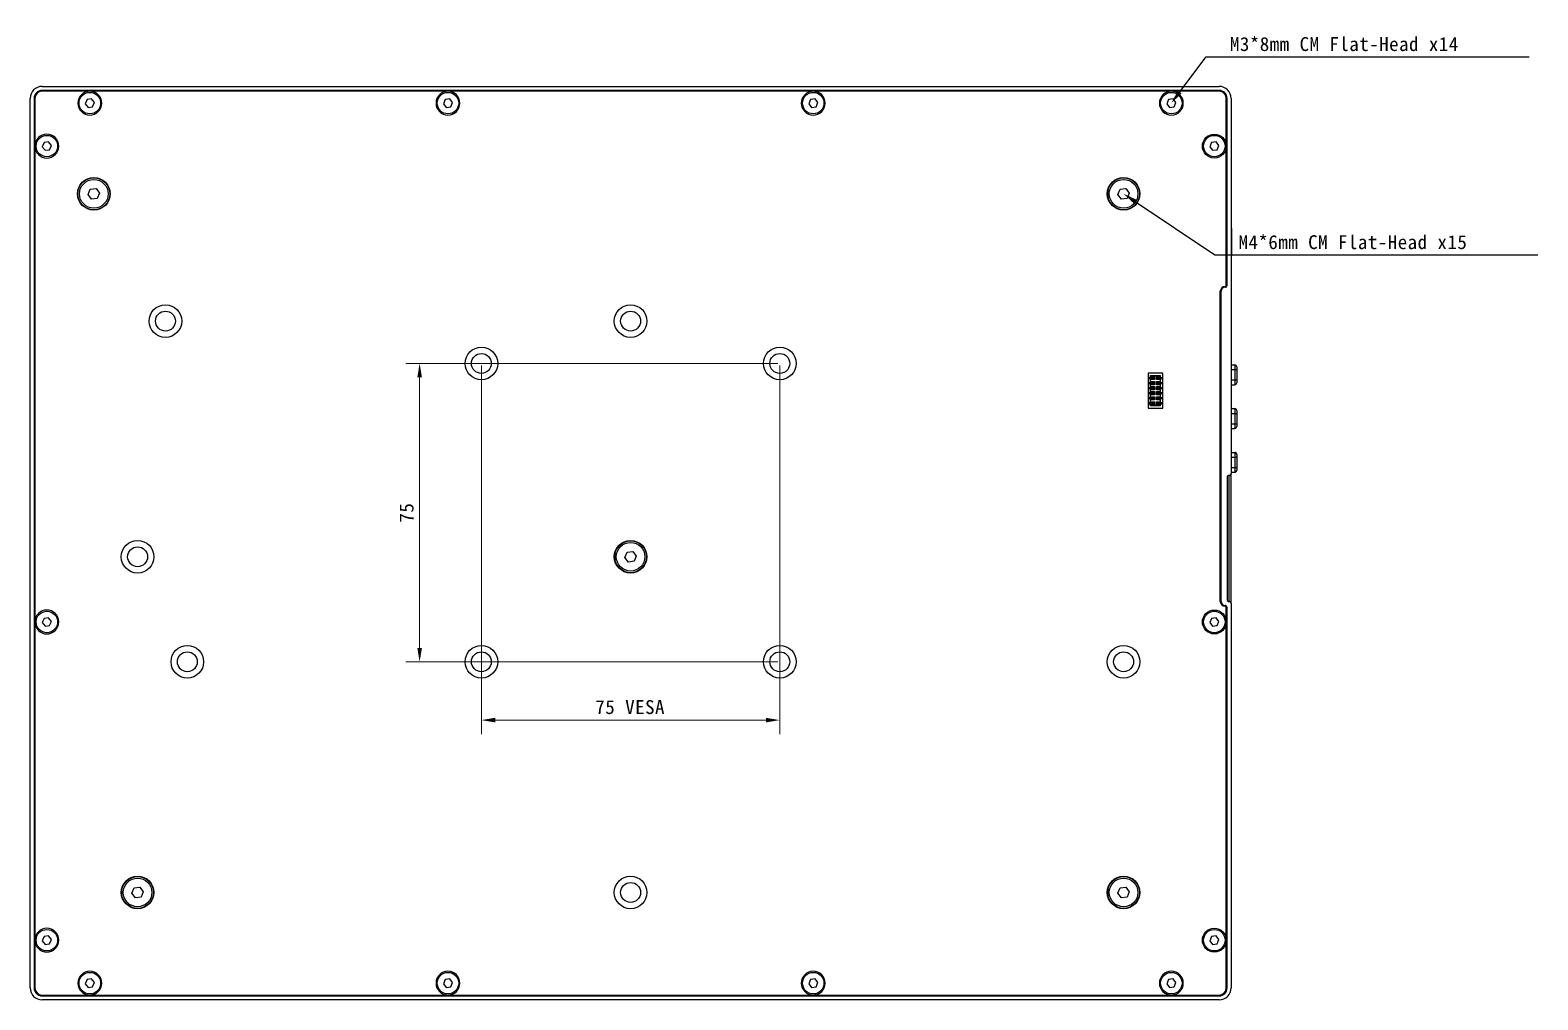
# Model space of a CAD drawing. Header units: millimetres. Extents: x -265 to 612, y -305 to 248.
# Drawn here: x 232.6 to 611.5, y -9.3 to 234.5 of the extents above; entities that cross this region are included whole.
import ezdxf
from ezdxf import colors
from ezdxf.entities.mleader import LeaderData, LeaderLine
from ezdxf.math import Vec2, Vec3

# ---------------------------------------------------------------- set-up
doc = ezdxf.new("R2010")
doc.units = ezdxf.units.MM
doc.header["$MEASUREMENT"] = 0
doc.layers.add('图层0000', color=7, linetype='Continuous', lineweight=25)
doc.dimstyles.new('线性样式 (GB)', dxfattribs={"dimtxt": 3.5, "dimasz": 3.5, "dimexe": 3.5, "dimexo": 0.5, "dimgap": 1.5, "dimtad": 1, "dimdsep": 46, "dimcen": -2.127267, "dimclrd": 7, "dimclre": 7, "dimclrt": 256, "dimadec": 0, "dimazin": 0, "dimtfac": 0.7, "dimtmove": 0, "dimatfit": 1, "dimfxl": 1, "dimfrac": 2, "dimtolj": 1, "dimtzin": 0, "dimlwd": 18, "dimlwe": 18, "dimarcsym": 0})

# ---------------------------------------------------------------- blocks, each defined once
blk = doc.blocks.new('*D7')
at = {"layer": 'Defpoints', "color": 0}
for p in [(346.01, 150.75), (421.01, 150.75), (421.01, 61.08)]:
    blk.add_point(p, dxfattribs=at)
at = {"layer": '图层0000', "color": 7, "linetype": 'Continuous', "lineweight": 18}
for p, q in [((346.01, 150.25), (346.01, 57.58)), ((421.01, 150.25), (421.01, 57.58)), ((349.51, 61.08), (417.51, 61.08))]:
    blk.add_line(p, q, dxfattribs=at)
at = {"layer": '图层0000', "color": 7}
for points in [[(349.51, 61.66), (349.51, 60.5), (346.01, 61.08)], [(417.51, 60.5), (417.51, 61.66), (421.01, 61.08)]]:
    blk.add_solid(points, dxfattribs=at)
at = {"layer": '图层0000', "lineweight": -3, "insert": (383.4, 64.33), "char_height": 3.5, "attachment_point": 5}
blk.add_mtext('\\A1;\\T1.05000001192093;\\W1;\\FSimSun;75 VESA', dxfattribs=at)
blk = doc.blocks.new('*D8')
at = {"layer": 'Defpoints', "color": 0}
for p in [(421.01, 150.75), (330.49, 75.75), (421.01, 75.75)]:
    blk.add_point(p, dxfattribs=at)
at = {"layer": '图层0000', "color": 7, "linetype": 'Continuous', "lineweight": 18}
for p, q in [((420.51, 150.75), (326.99, 150.75)), ((330.49, 147.25), (330.49, 79.25)), ((420.51, 75.75), (326.99, 75.75))]:
    blk.add_line(p, q, dxfattribs=at)
at = {"layer": '图层0000', "color": 7}
for points in [[(331.08, 147.25), (329.91, 147.25), (330.49, 150.75)], [(329.91, 79.25), (331.08, 79.25), (330.49, 75.75)]]:
    blk.add_solid(points, dxfattribs=at)
at = {"layer": '图层0000', "lineweight": -3, "insert": (327.24, 113.25), "char_height": 3.5, "attachment_point": 5, "rotation": 90}
blk.add_mtext('\\A1;\\T1.05000001192093;\\W1;\\FSimSun;75', dxfattribs=at)

msp = doc.modelspace()

# ---------------------------------------------------------------- linework, layer by layer
at = {"layer": '图层0000', "color": 7, "linetype": 'Continuous', "lineweight": 25}
for p, q in [((235.614, 220.4), (531.414, 220.4)), ((232.614, -6.25), (232.614, 217.4)), ((233.614, 217.4), (233.614, -6.25)), ((233.814, 217.4), (233.814, 205.4)), ((531.414, 219.4), (235.614, 219.4)), ((247.614, 219.2), (235.614, 219.2)), ((246.911, 217.116), (246.469, 216.049)), ((246.469, 216.049), (247.171, 215.133)), ((248.056, 217.266), (246.911, 217.116)), ((337.614, 219.2), (247.614, 219.2)), ((248.759, 216.35), (248.056, 217.266)), ((248.316, 215.283), (248.759, 216.35)), ((336.911, 217.116), (336.469, 216.049)), ((336.469, 216.049), (337.171, 215.133)), ((338.056, 217.266), (336.911, 217.116)), ((429.414, 219.2), (337.614, 219.2)), ((338.759, 216.35), (338.056, 217.266)), ((338.316, 215.283), (338.759, 216.35)), ((428.711, 217.116), (428.269, 216.049)), ((428.269, 216.049), (428.971, 215.133)), ((429.856, 217.266), (428.711, 217.116)), ((519.414, 219.2), (429.414, 219.2)), ((430.559, 216.35), (429.856, 217.266)), ((430.116, 215.283), (430.559, 216.35)), ((518.711, 217.116), (518.269, 216.049)), ((518.269, 216.049), (518.971, 215.133)), ((519.856, 217.266), (518.711, 217.116)), ((531.414, 219.2), (519.414, 219.2)), ((520.559, 216.35), (519.856, 217.266)), ((520.116, 215.283), (520.559, 216.35)), ((533.214, 205.4), (533.214, 217.4)), ((247.171, 215.133), (248.316, 215.283)), ((337.171, 215.133), (338.316, 215.283)), ((428.971, 215.133), (430.116, 215.283)), ((518.971, 215.133), (520.116, 215.283)), ((233.814, 205.4), (233.814, 85.75)), ((236.111, 206.316), (235.669, 205.249)), ((235.669, 205.249), (236.371, 204.333)), ((237.256, 206.466), (236.111, 206.316)), ((237.959, 205.55), (237.256, 206.466)), ((237.516, 204.483), (237.959, 205.55)), ((529.511, 206.316), (529.069, 205.249)), ((529.069, 205.249), (529.771, 204.333)), ((530.656, 206.466), (529.511, 206.316)), ((531.359, 205.55), (530.656, 206.466)), ((530.916, 204.483), (531.359, 205.55)), ((236.371, 204.333), (237.516, 204.483)), ((529.771, 204.333), (530.916, 204.483)), ((247.183, 193.212), (247.735, 194.545)), ((247.735, 194.545), (249.167, 194.733)), ((249.167, 194.733), (250.045, 193.587)), ((250.045, 193.587), (249.492, 192.254)), ((505.983, 193.212), (506.535, 194.545)), ((506.535, 194.545), (507.967, 194.733)), ((507.967, 194.733), (508.845, 193.587)), ((508.845, 193.587), (508.292, 192.254)), ((248.061, 192.066), (247.183, 193.212)), ((249.492, 192.254), (248.061, 192.066)), ((506.861, 192.066), (505.983, 193.212)), ((508.292, 192.254), (506.861, 192.066)), ((531.714, 90.9), (531.714, 168.9)), ((531.914, 90.9), (531.914, 168.9)), ((513.544, 148.31), (513.544, 139.49)), ((517.284, 148.31), (513.544, 148.31)), ((517.284, 139.49), (517.284, 148.31)), ((531.714, 150.4), (531.914, 150.4)), ((531.714, 149.2), (531.914, 149.2)), ((534.414, 150.4), (535.364, 150.4)), ((534.414, 149.2), (535.364, 149.2)), ((535.364, 150.4), (535.364, 149.2)), ((535.364, 149.2), (535.864, 149.2)), ((535.364, 149.2), (535.364, 146.6)), ((535.864, 149.9), (535.864, 149.2)), ((535.864, 149.2), (535.864, 146.6)), ((513.544, 147.25), (514.144, 147.264)), ((514.144, 146.886), (513.544, 146.899)), ((513.544, 145.98), (514.144, 145.994)), ((514.144, 145.616), (513.544, 145.629)), ((513.544, 144.71), (514.144, 144.724)), ((514.144, 144.346), (513.544, 144.359)), ((514.144, 140.09), (514.144, 147.71)), ((514.144, 147.71), (516.684, 147.71)), ((514.379, 146.675), (514.379, 147.475)), ((514.379, 147.475), (515.179, 147.475)), ((514.379, 147.475), (514.579, 147.275)), ((514.379, 146.675), (514.579, 146.875)), ((515.179, 146.675), (514.379, 146.675)), ((514.379, 145.405), (514.379, 146.205)), ((514.379, 146.205), (515.179, 146.205)), ((514.379, 146.205), (514.579, 146.005)), ((514.379, 145.405), (514.579, 145.605)), ((515.179, 145.405), (514.379, 145.405)), ((514.379, 144.135), (514.379, 144.935)), ((514.379, 144.935), (515.179, 144.935)), ((514.379, 144.935), (514.579, 144.735)), ((514.379, 144.135), (514.579, 144.335)), ((515.179, 144.135), (514.379, 144.135)), ((514.579, 147.275), (514.979, 147.275)), ((514.579, 146.875), (514.579, 147.275)), ((514.979, 146.875), (514.579, 146.875)), ((514.579, 146.005), (514.979, 146.005)), ((514.579, 145.605), (514.579, 146.005)), ((514.979, 145.605), (514.579, 145.605)), ((514.579, 144.735), (514.979, 144.735)), ((514.579, 144.335), (514.579, 144.735)), ((514.979, 144.335), (514.579, 144.335)), ((514.704, 147.241), (514.704, 147.275)), ((514.704, 146.908), (514.704, 147.241)), ((514.704, 147.241), (514.854, 147.241)), ((514.704, 146.875), (514.704, 146.908)), ((514.854, 146.908), (514.704, 146.908)), ((514.704, 145.971), (514.704, 146.005)), ((514.704, 145.638), (514.704, 145.971)), ((514.704, 145.971), (514.854, 145.971)), ((514.704, 145.605), (514.704, 145.638)), ((514.854, 145.638), (514.704, 145.638)), ((514.704, 144.701), (514.704, 144.735)), ((514.704, 144.368), (514.704, 144.701)), ((514.704, 144.701), (514.854, 144.701)), ((514.704, 144.335), (514.704, 144.368)), ((514.854, 144.368), (514.704, 144.368)), ((514.854, 147.241), (514.854, 147.275)), ((514.854, 147.241), (514.854, 146.908)), ((514.854, 146.908), (514.854, 146.875)), ((514.854, 145.971), (514.854, 146.005)), ((514.854, 145.971), (514.854, 145.638)), ((514.854, 145.638), (514.854, 145.605)), ((514.854, 144.701), (514.854, 144.735)), ((514.854, 144.701), (514.854, 144.368)), ((514.854, 144.368), (514.854, 144.335)), ((515.179, 147.475), (514.979, 147.275)), ((514.979, 147.275), (514.979, 146.875)), ((514.979, 146.875), (515.179, 146.675)), ((515.179, 146.205), (514.979, 146.005)), ((514.979, 146.005), (514.979, 145.605)), ((514.979, 145.605), (515.179, 145.405)), ((515.179, 144.935), (514.979, 144.735)), ((514.979, 144.735), (514.979, 144.335)), ((514.979, 144.335), (515.179, 144.135)), ((515.179, 147.475), (515.179, 146.675)), ((515.179, 146.205), (515.179, 145.405)), ((515.179, 144.935), (515.179, 144.135)), ((515.649, 146.675), (515.649, 147.475)), ((515.649, 147.475), (516.449, 147.475)), ((515.849, 147.275), (515.649, 147.475)), ((515.649, 146.675), (515.849, 146.875)), ((516.449, 146.675), (515.649, 146.675)), ((515.649, 145.405), (515.649, 146.205)), ((515.649, 146.205), (516.449, 146.205)), ((515.849, 146.005), (515.649, 146.205)), ((515.649, 145.405), (515.849, 145.605)), ((516.449, 145.405), (515.649, 145.405)), ((515.649, 144.135), (515.649, 144.935)), ((515.649, 144.935), (516.449, 144.935)), ((515.849, 144.735), (515.649, 144.935)), ((515.649, 144.135), (515.849, 144.335)), ((516.449, 144.135), (515.649, 144.135)), ((515.849, 146.875), (515.849, 147.275)), ((515.849, 147.275), (516.249, 147.275)), ((516.249, 146.875), (515.849, 146.875)), ((515.849, 145.605), (515.849, 146.005)), ((515.849, 146.005), (516.249, 146.005)), ((516.249, 145.605), (515.849, 145.605)), ((515.849, 144.335), (515.849, 144.735)), ((515.849, 144.735), (516.249, 144.735)), ((516.249, 144.335), (515.849, 144.335)), ((515.974, 147.241), (515.974, 147.275)), ((515.974, 146.908), (515.974, 147.241)), ((515.974, 147.241), (516.124, 147.241)), ((516.124, 146.908), (515.974, 146.908)), ((515.974, 146.908), (515.974, 146.875)), ((515.974, 145.971), (515.974, 146.005)), ((515.974, 145.638), (515.974, 145.971)), ((515.974, 145.971), (516.124, 145.971)), ((516.124, 145.638), (515.974, 145.638)), ((515.974, 145.638), (515.974, 145.605)), ((515.974, 144.701), (515.974, 144.735)), ((515.974, 144.368), (515.974, 144.701)), ((515.974, 144.701), (516.124, 144.701)), ((516.124, 144.368), (515.974, 144.368)), ((515.974, 144.368), (515.974, 144.335)), ((516.124, 147.275), (516.124, 147.241)), ((516.124, 147.241), (516.124, 146.908)), ((516.124, 146.908), (516.124, 146.875)), ((516.124, 146.005), (516.124, 145.971)), ((516.124, 145.971), (516.124, 145.638)), ((516.124, 145.638), (516.124, 145.605)), ((516.124, 144.735), (516.124, 144.701)), ((516.124, 144.701), (516.124, 144.368)), ((516.124, 144.368), (516.124, 144.335)), ((516.199, 147.275), (516.249, 147.273)), ((516.199, 146.875), (516.199, 147.275)), ((516.249, 146.876), (516.199, 146.875)), ((516.199, 146.005), (516.249, 146.003)), ((516.199, 145.605), (516.199, 146.005)), ((516.249, 145.606), (516.199, 145.605)), ((516.199, 144.735), (516.249, 144.733)), ((516.199, 144.335), (516.199, 144.735)), ((516.249, 144.336), (516.199, 144.335)), ((516.449, 147.475), (516.249, 147.275)), ((516.249, 147.275), (516.249, 146.875)), ((516.449, 146.675), (516.249, 146.875)), ((516.449, 146.205), (516.249, 146.005)), ((516.249, 146.005), (516.249, 145.605)), ((516.449, 145.405), (516.249, 145.605)), ((516.449, 144.935), (516.249, 144.735)), ((516.249, 144.735), (516.249, 144.335)), ((516.449, 144.135), (516.249, 144.335)), ((516.449, 147.475), (516.449, 146.675)), ((516.449, 146.205), (516.449, 145.405)), ((516.449, 144.935), (516.449, 144.135)), ((516.684, 140.09), (516.684, 147.71)), ((516.684, 147.264), (517.284, 147.25)), ((517.284, 146.899), (516.684, 146.886)), ((516.684, 145.994), (517.284, 145.98)), ((517.284, 145.629), (516.684, 145.616)), ((516.684, 144.724), (517.284, 144.71)), ((517.284, 144.359), (516.684, 144.346)), ((531.714, 146.6), (531.914, 146.6)), ((531.714, 145.4), (531.914, 145.4)), ((534.414, 146.6), (535.364, 146.6)), ((534.414, 145.4), (535.364, 145.4)), ((535.364, 146.6), (535.864, 146.6)), ((535.364, 146.6), (535.364, 145.4)), ((535.864, 146.6), (535.864, 145.9)), ((513.544, 143.44), (514.144, 143.454)), ((514.144, 143.076), (513.544, 143.089)), ((513.544, 142.17), (514.144, 142.184)), ((514.144, 141.806), (513.544, 141.819)), ((513.544, 140.9), (514.144, 140.914)), ((514.144, 140.536), (513.544, 140.549)), ((514.379, 142.865), (514.379, 143.665)), ((514.379, 143.665), (515.179, 143.665)), ((514.379, 143.665), (514.579, 143.465)), ((514.379, 142.865), (514.579, 143.065)), ((515.179, 142.865), (514.379, 142.865)), ((514.379, 141.595), (514.379, 142.395)), ((514.379, 142.395), (515.179, 142.395)), ((514.379, 142.395), (514.579, 142.195)), ((514.379, 141.595), (514.579, 141.795)), ((515.179, 141.595), (514.379, 141.595)), ((514.379, 140.325), (514.379, 141.125)), ((514.379, 141.125), (515.179, 141.125)), ((514.379, 141.125), (514.579, 140.925)), ((514.379, 140.325), (514.579, 140.525)), ((515.179, 140.325), (514.379, 140.325)), ((514.579, 143.465), (514.979, 143.465)), ((514.579, 143.065), (514.579, 143.465)), ((514.979, 143.065), (514.579, 143.065)), ((514.579, 142.195), (514.979, 142.195)), ((514.579, 141.795), (514.579, 142.195)), ((514.979, 141.795), (514.579, 141.795)), ((514.579, 140.925), (514.979, 140.925)), ((514.579, 140.525), (514.579, 140.925)), ((514.979, 140.525), (514.579, 140.525)), ((514.704, 143.431), (514.704, 143.465)), ((514.704, 143.098), (514.704, 143.431)), ((514.704, 143.431), (514.854, 143.431)), ((514.704, 143.065), (514.704, 143.098)), ((514.854, 143.098), (514.704, 143.098)), ((514.704, 142.161), (514.704, 142.195)), ((514.704, 141.828), (514.704, 142.161)), ((514.704, 142.161), (514.854, 142.161)), ((514.704, 141.795), (514.704, 141.828)), ((514.854, 141.828), (514.704, 141.828)), ((514.704, 140.891), (514.704, 140.925)), ((514.704, 140.558), (514.704, 140.891)), ((514.704, 140.891), (514.854, 140.891)), ((514.704, 140.525), (514.704, 140.558)), ((514.854, 140.558), (514.704, 140.558)), ((514.854, 143.431), (514.854, 143.465)), ((514.854, 143.431), (514.854, 143.098)), ((514.854, 143.098), (514.854, 143.065)), ((514.854, 142.161), (514.854, 142.195)), ((514.854, 142.161), (514.854, 141.828)), ((514.854, 141.828), (514.854, 141.795)), ((514.854, 140.891), (514.854, 140.925)), ((514.854, 140.891), (514.854, 140.558)), ((514.854, 140.558), (514.854, 140.525)), ((515.179, 143.665), (514.979, 143.465)), ((514.979, 143.465), (514.979, 143.065)), ((514.979, 143.065), (515.179, 142.865)), ((515.179, 142.395), (514.979, 142.195)), ((514.979, 142.195), (514.979, 141.795)), ((514.979, 141.795), (515.179, 141.595)), ((515.179, 141.125), (514.979, 140.925)), ((514.979, 140.925), (514.979, 140.525)), ((514.979, 140.525), (515.179, 140.325)), ((515.179, 143.665), (515.179, 142.865)), ((515.179, 142.395), (515.179, 141.595)), ((515.179, 141.125), (515.179, 140.325)), ((515.649, 142.865), (515.649, 143.665)), ((515.649, 143.665), (516.449, 143.665)), ((515.849, 143.465), (515.649, 143.665)), ((515.649, 142.865), (515.849, 143.065)), ((516.449, 142.865), (515.649, 142.865)), ((515.649, 141.595), (515.649, 142.395)), ((515.649, 142.395), (516.449, 142.395)), ((515.849, 142.195), (515.649, 142.395)), ((515.649, 141.595), (515.849, 141.795)), ((516.449, 141.595), (515.649, 141.595)), ((515.649, 140.325), (515.649, 141.125)), ((515.649, 141.125), (516.449, 141.125)), ((515.849, 140.925), (515.649, 141.125)), ((515.649, 140.325), (515.849, 140.525)), ((516.449, 140.325), (515.649, 140.325)), ((515.849, 143.065), (515.849, 143.465)), ((515.849, 143.465), (516.249, 143.465)), ((516.249, 143.065), (515.849, 143.065)), ((515.849, 141.795), (515.849, 142.195)), ((515.849, 142.195), (516.249, 142.195)), ((516.249, 141.795), (515.849, 141.795)), ((515.849, 140.525), (515.849, 140.925)), ((515.849, 140.925), (516.249, 140.925)), ((516.249, 140.525), (515.849, 140.525)), ((515.974, 143.431), (515.974, 143.465)), ((515.974, 143.098), (515.974, 143.431)), ((515.974, 143.431), (516.124, 143.431)), ((516.124, 143.098), (515.974, 143.098)), ((515.974, 143.098), (515.974, 143.065)), ((515.974, 142.161), (515.974, 142.195)), ((515.974, 141.828), (515.974, 142.161)), ((515.974, 142.161), (516.124, 142.161)), ((516.124, 141.828), (515.974, 141.828)), ((515.974, 141.828), (515.974, 141.795)), ((515.974, 140.891), (515.974, 140.925)), ((515.974, 140.558), (515.974, 140.891)), ((515.974, 140.891), (516.124, 140.891)), ((516.124, 140.558), (515.974, 140.558)), ((515.974, 140.558), (515.974, 140.525)), ((516.124, 143.465), (516.124, 143.431)), ((516.124, 143.431), (516.124, 143.098)), ((516.124, 143.098), (516.124, 143.065)), ((516.124, 142.195), (516.124, 142.161)), ((516.124, 142.161), (516.124, 141.828)), ((516.124, 141.828), (516.124, 141.795)), ((516.124, 140.925), (516.124, 140.891)), ((516.124, 140.891), (516.124, 140.558)), ((516.124, 140.558), (516.124, 140.525)), ((516.199, 143.465), (516.249, 143.463)), ((516.199, 143.065), (516.199, 143.465)), ((516.249, 143.066), (516.199, 143.065)), ((516.199, 142.195), (516.249, 142.193)), ((516.199, 141.795), (516.199, 142.195)), ((516.249, 141.796), (516.199, 141.795)), ((516.199, 140.925), (516.249, 140.923)), ((516.199, 140.525), (516.199, 140.925)), ((516.249, 140.526), (516.199, 140.525)), ((516.449, 143.665), (516.249, 143.465)), ((516.249, 143.465), (516.249, 143.065)), ((516.449, 142.865), (516.249, 143.065)), ((516.449, 142.395), (516.249, 142.195)), ((516.249, 142.195), (516.249, 141.795)), ((516.449, 141.595), (516.249, 141.795)), ((516.449, 141.125), (516.249, 140.925)), ((516.249, 140.925), (516.249, 140.525)), ((516.449, 140.325), (516.249, 140.525)), ((516.449, 143.665), (516.449, 142.865)), ((516.449, 142.395), (516.449, 141.595)), ((516.449, 141.125), (516.449, 140.325)), ((516.684, 143.454), (517.284, 143.44)), ((517.284, 143.089), (516.684, 143.076)), ((516.684, 142.184), (517.284, 142.17)), ((517.284, 141.819), (516.684, 141.806)), ((516.684, 140.914), (517.284, 140.9)), ((517.284, 140.549), (516.684, 140.536)), ((513.544, 139.49), (517.284, 139.49)), ((516.684, 140.09), (514.144, 140.09)), ((531.714, 139.4), (531.914, 139.4)), ((531.714, 138.2), (531.914, 138.2)), ((534.414, 139.4), (535.364, 139.4)), ((534.414, 138.2), (535.364, 138.2)), ((535.364, 139.4), (535.364, 138.2)), ((535.364, 138.2), (535.864, 138.2)), ((535.364, 138.2), (535.364, 135.6)), ((535.864, 138.9), (535.864, 138.2)), ((535.864, 138.2), (535.864, 135.6)), ((531.714, 135.6), (531.914, 135.6)), ((531.714, 134.4), (531.914, 134.4)), ((534.414, 135.6), (535.364, 135.6)), ((534.414, 134.4), (535.364, 134.4)), ((535.364, 135.6), (535.864, 135.6)), ((535.364, 135.6), (535.364, 134.4)), ((535.864, 135.6), (535.864, 134.9)), ((531.714, 128.4), (531.914, 128.4)), ((531.714, 127.2), (531.914, 127.2)), ((534.414, 128.4), (535.364, 128.4)), ((534.414, 127.2), (535.364, 127.2)), ((535.364, 128.4), (535.364, 127.2)), ((535.364, 127.2), (535.864, 127.2)), ((535.364, 127.2), (535.364, 124.6)), ((535.864, 127.9), (535.864, 127.2)), ((535.864, 127.2), (535.864, 124.6)), ((531.714, 124.6), (531.914, 124.6)), ((531.714, 123.4), (531.914, 123.4)), ((533.414, 122.1), (533.414, 91.4)), ((533.414, 122.1), (533.414, 91.4)), ((533.914, 90.9), (533.914, 122.6)), ((534.414, 124.6), (535.364, 124.6)), ((534.414, 123.4), (535.364, 123.4)), ((534.414, 90.4), (534.414, 123.1)), ((535.364, 124.6), (535.864, 124.6)), ((535.364, 124.6), (535.364, 123.4)), ((535.864, 124.6), (535.864, 123.9)), ((531.714, 119.465), (531.914, 119.465)), ((531.914, 118.465), (531.714, 118.465)), ((531.714, 111.525), (531.914, 111.525)), ((531.914, 110.525), (531.714, 110.525)), ((382.083, 101.962), (382.635, 103.295)), ((382.635, 103.295), (384.067, 103.483)), ((384.067, 103.483), (384.945, 102.337)), ((384.945, 102.337), (384.392, 101.004)), ((531.714, 104.49), (531.914, 104.49)), ((531.714, 103.94), (531.914, 103.94)), ((382.961, 100.816), (382.083, 101.962)), ((384.392, 101.004), (382.961, 100.816)), ((531.714, 93.84), (531.914, 93.84)), ((531.914, 93.29), (531.714, 93.29)), ((533.214, 85.75), (533.214, 89.4)), ((533.414, -6.25), (533.414, 89.4)), ((534.414, 90.4), (534.414, -6.25)), ((233.814, 85.75), (233.814, 5.75)), ((236.111, 86.666), (235.669, 85.599)), ((235.669, 85.599), (236.371, 84.683)), ((237.256, 86.816), (236.111, 86.666)), ((236.371, 84.683), (237.516, 84.833)), ((237.959, 85.9), (237.256, 86.816)), ((237.516, 84.833), (237.959, 85.9)), ((529.511, 86.666), (529.069, 85.599)), ((529.069, 85.599), (529.771, 84.683)), ((530.656, 86.816), (529.511, 86.666)), ((529.771, 84.683), (530.916, 84.833)), ((531.359, 85.9), (530.656, 86.816)), ((530.916, 84.833), (531.359, 85.9)), ((533.214, 5.75), (533.214, 85.75)), ((258.735, 18.895), (260.167, 19.083)), ((260.167, 19.083), (261.045, 17.937)), ((506.535, 18.895), (507.967, 19.083)), ((507.967, 19.083), (508.845, 17.937)), ((258.183, 17.562), (258.735, 18.895)), ((259.061, 16.416), (258.183, 17.562)), ((260.492, 16.604), (259.061, 16.416)), ((261.045, 17.937), (260.492, 16.604)), ((505.983, 17.562), (506.535, 18.895)), ((506.861, 16.416), (505.983, 17.562)), ((508.292, 16.604), (506.861, 16.416)), ((508.845, 17.937), (508.292, 16.604)), ((233.814, 5.75), (233.814, -6.25)), ((236.111, 6.666), (235.669, 5.599)), ((235.669, 5.599), (236.371, 4.683)), ((237.256, 6.816), (236.111, 6.666)), ((236.371, 4.683), (237.516, 4.833)), ((237.959, 5.9), (237.256, 6.816)), ((237.516, 4.833), (237.959, 5.9)), ((529.511, 6.666), (529.069, 5.599)), ((529.069, 5.599), (529.771, 4.683)), ((530.656, 6.816), (529.511, 6.666)), ((529.771, 4.683), (530.916, 4.833)), ((531.359, 5.9), (530.656, 6.816)), ((530.916, 4.833), (531.359, 5.9)), ((533.214, -6.25), (533.214, 5.75)), ((246.911, -4.134), (246.469, -5.201)), ((246.469, -5.201), (247.171, -6.117)), ((248.056, -3.984), (246.911, -4.134)), ((247.171, -6.117), (248.316, -5.967)), ((248.759, -4.9), (248.056, -3.984)), ((248.316, -5.967), (248.759, -4.9)), ((336.911, -4.134), (336.469, -5.201)), ((336.469, -5.201), (337.171, -6.117)), ((338.056, -3.984), (336.911, -4.134)), ((337.171, -6.117), (338.316, -5.967)), ((338.759, -4.9), (338.056, -3.984)), ((338.316, -5.967), (338.759, -4.9)), ((428.711, -4.134), (428.269, -5.201)), ((428.269, -5.201), (428.971, -6.117)), ((429.856, -3.984), (428.711, -4.134)), ((428.971, -6.117), (430.116, -5.967)), ((430.559, -4.9), (429.856, -3.984)), ((430.116, -5.967), (430.559, -4.9)), ((518.711, -4.134), (518.269, -5.201)), ((518.269, -5.201), (518.971, -6.117)), ((519.856, -3.984), (518.711, -4.134)), ((518.971, -6.117), (520.116, -5.967)), ((520.559, -4.9), (519.856, -3.984)), ((520.116, -5.967), (520.559, -4.9)), ((235.614, -8.05), (247.614, -8.05)), ((235.614, -8.25), (531.414, -8.25)), ((531.414, -9.25), (235.614, -9.25)), ((247.614, -8.05), (337.614, -8.05)), ((337.614, -8.05), (429.414, -8.05)), ((429.414, -8.05), (519.414, -8.05)), ((519.414, -8.05), (531.414, -8.05))]:
    msp.add_line(p, q, dxfattribs=at)
for centre, radius in [((247.614, 216.2), 2.7), ((337.614, 216.2), 2.7), ((429.414, 216.2), 2.7), ((519.414, 216.2), 2.7), ((530.214, 205.4), 3), ((236.814, 205.4), 2.7), ((530.214, 205.4), 2.7), ((248.614, 193.4), 4.1), ((248.614, 193.4), 4), ((507.414, 193.4), 4.1), ((507.414, 193.4), 4), ((248.614, 193.4), 3.6), ((507.414, 193.4), 3.6), ((266.614, 161.4), 4.1), ((266.614, 161.4), 2.5), ((383.514, 161.4), 4.1), ((383.514, 161.4), 2.5), ((346.014, 150.75), 4.1), ((346.014, 150.75), 2.5), ((421.014, 150.75), 4.1), ((421.014, 150.75), 2.5), ((259.614, 102.15), 4.1), ((383.514, 102.15), 4.1), ((383.514, 102.15), 4), ((259.614, 102.15), 2.5), ((383.514, 102.15), 3.6), ((236.814, 85.75), 2.7), ((530.214, 85.75), 3), ((530.214, 85.75), 2.7), ((272.114, 75.75), 4.1), ((346.014, 75.75), 4.1), ((421.014, 75.75), 4.1), ((507.414, 75.75), 4.1), ((272.114, 75.75), 2.5), ((346.014, 75.75), 2.5), ((421.014, 75.75), 2.5), ((507.414, 75.75), 2.5), ((259.614, 17.75), 4.1), ((259.614, 17.75), 4), ((259.614, 17.75), 3.6), ((383.514, 17.75), 4.1), ((383.514, 17.75), 2.5), ((507.414, 17.75), 4.1), ((507.414, 17.75), 4), ((507.414, 17.75), 3.6), ((236.814, 5.75), 2.7), ((530.214, 5.75), 3), ((530.214, 5.75), 2.7), ((247.614, -5.05), 2.7), ((337.614, -5.05), 2.7), ((429.414, -5.05), 2.7), ((519.414, -5.05), 2.7)]:
    msp.add_circle(centre, radius, dxfattribs=at)
for centre, radius, start, end in [((235.614, 217.4), 3, 90, 180), ((531.414, 217.4), 3, 0, 90), ((235.614, 217.4), 2, 90, 180), ((235.614, 217.4), 1.8, 90, 180), ((247.614, 216.2), 3, 90, 0), ((247.614, 216.2), 3, 0, 90), ((337.614, 216.2), 3, 90, 0), ((337.614, 216.2), 3, 0, 90), ((429.414, 216.2), 3, 90, 0), ((429.414, 216.2), 3, 0, 90), ((519.414, 216.2), 3, 90, 0), ((519.414, 216.2), 3, 0, 90), ((531.414, 217.4), 2, 0, 90), ((531.414, 217.4), 1.8, 0, 90), ((236.814, 205.4), 3, 0, 180), ((236.814, 205.4), 3, 180, 0), ((532.914, 168.9), 1.2, 90, 180), ((532.914, 168.9), 1, 90, 180), ((532.914, 170.4), 0.5, 270, 0), ((532.914, 170.4), 0.3, 270, 0), ((528.914, 151.9), 3, 0, 21.03947), ((535.364, 149.9), 0.5, 0, 90), ((535.364, 145.9), 0.5, 270, 0), ((535.364, 138.9), 0.5, 0, 90), ((535.364, 134.9), 0.5, 270, 0), ((535.364, 127.9), 0.5, 0, 90), ((533.914, 122.1), 0.5, 90, 180), ((533.914, 123.1), 0.5, 270, 0), ((535.364, 123.9), 0.5, 270, 0), ((528.914, 92.6), 3, 338.96053, 0), ((533.914, 91.4), 0.5, 180, 270), ((236.814, 85.75), 3, 0, 180), ((532.914, 90.9), 1.2, 180, 270), ((532.914, 90.9), 1, 180, 270), ((532.914, 89.4), 0.5, 0, 90), ((532.914, 89.4), 0.3, 0, 90), ((533.914, 90.4), 0.5, 0, 90), ((236.814, 85.75), 3, 180, 0), ((236.814, 5.75), 3, 0, 180), ((236.814, 5.75), 3, 180, 0), ((247.614, -5.05), 3, 0, 270), ((337.614, -5.05), 3, 0, 270), ((429.414, -5.05), 3, 0, 270), ((519.414, -5.05), 3, 0, 270), ((235.614, -6.25), 3, 180, 270), ((235.614, -6.25), 2, 180, 270), ((235.614, -6.25), 1.8, 180, 270), ((247.614, -5.05), 3, 270, 0), ((337.614, -5.05), 3, 270, 0), ((429.414, -5.05), 3, 270, 0), ((519.414, -5.05), 3, 270, 0), ((531.414, -6.25), 3, 270, 0), ((531.414, -6.25), 2, 270, 0), ((531.414, -6.25), 1.8, 270, 0)]:
    msp.add_arc(centre, radius, start, end, dxfattribs=at)

# ---------------------------------------------------------------- texts
at = {"layer": '图层0000', "linetype": 'Continuous', "lineweight": -3, "char_height": 3.5, "attachment_point": 7, "bg_fill": 2}
for s, insert in [('\\pxsm1.2;\\T1.05000001192093;\\W1;\\FSimSun;M3*8mm CM Flat-Head x14', (534.135, 229.232)), ('\\pxsm1.2;\\T1.05000001192093;\\W1;\\FSimSun;M4*6mm CM Flat-Head x15', (536.288, 179.435))]:
    msp.add_mtext(s, dxfattribs=dict(at, insert=insert))

# ---------------------------------------------------------------- dimensions: what is measured, and where the dimension line sits
at = {"layer": '图层0000', "color": 7, "linetype": 'Continuous', "lineweight": -3}
dim = msp.add_linear_dim(base=(330.494, 75.75), p1=(421.014, 150.75), p2=(421.014, 75.75), angle=270, text='\\T1.05000001192093;\\W1;\\FSimSun;<>', dimstyle='线性样式 (GB)', override={"dimscale": 1, "dimtxt": 3.5, "dimasz": 3.5, "dimexe": 3.5, "dimexo": 0.5, "dimgap": 1.5, "dimtad": 1, "dimtih": 0, "dimtoh": 0, "dimdec": 2, "dimlfac": 1, "dimrnd": 0, "dimzin": 8, "dimdsep": 46, "dimlunit": 2, "dimpost": '<>', "dimtxsty": 'Standard', "dimsah": 0, "dimtsz": 0, "dimcen": -2.127267, "dimdle": 0, "dimse1": 0, "dimse2": 0, "dimsd1": 0, "dimsd2": 0, "dimclrd": 7, "dimclre": 7, "dimclrt": 256, "dimaunit": 0, "dimadec": 0, "dimazin": 2, "dimtol": 0, "dimlim": 0, "dimtp": 0, "dimtm": 0, "dimtfac": 0.7, "dimtdec": 2, "dimtix": 0, "dimtofl": 1, "dimtmove": 0, "dimatfit": 1, "dimfrac": 2, "dimtzin": 0, "dimlwd": 18, "dimlwe": 18}, dxfattribs=at)
dim.commit()
dim.dimension.update_dxf_attribs({"geometry": '*D8', "text_midpoint": (330.494, 113.25), "dimtype": 160})
dim = msp.add_linear_dim(base=(421.014, 61.081), p1=(346.014, 150.75), p2=(421.014, 150.75), text='\\T1.05000001192093;\\W1;\\FSimSun;<> VESA', dimstyle='线性样式 (GB)', override={"dimscale": 1, "dimtxt": 3.5, "dimasz": 3.5, "dimexe": 3.5, "dimexo": 0.5, "dimgap": 1.5, "dimtad": 1, "dimtih": 0, "dimtoh": 0, "dimdec": 2, "dimlfac": 1, "dimrnd": 0, "dimzin": 8, "dimdsep": 46, "dimlunit": 2, "dimpost": '<>', "dimtxsty": 'Standard', "dimsah": 0, "dimtsz": 0, "dimcen": -2.127267, "dimdle": 0, "dimse1": 0, "dimse2": 0, "dimsd1": 0, "dimsd2": 0, "dimclrd": 7, "dimclre": 7, "dimclrt": 256, "dimaunit": 0, "dimadec": 0, "dimazin": 2, "dimtol": 0, "dimlim": 0, "dimtp": 0, "dimtm": 0, "dimtfac": 0.7, "dimtdec": 2, "dimtix": 0, "dimtofl": 1, "dimtmove": 0, "dimatfit": 1, "dimfrac": 2, "dimtzin": 0, "dimlwd": 18, "dimlwe": 18}, dxfattribs=at)
dim.commit()
dim.dimension.update_dxf_attribs({"geometry": '*D7', "text_midpoint": (383.398, 61.081), "dimtype": 160})

# ---------------------------------------------------------------- next in the draw order: linework, layer by layer
at = {"layer": '图层0000', "color": 7, "linetype": 'Continuous', "lineweight": 25}
for p, q in [((533.414, 170.4), (533.414, 217.4)), ((534.414, 217.4), (534.414, 123.1)), ((533.214, 170.4), (533.214, 205.4))]:
    msp.add_line(p, q, dxfattribs=at)

# ---------------------------------------------------------------- next in the draw order: leaders
at = {"layer": '图层0000', "color": 7, "linetype": 'Continuous', "lineweight": -3}
ml = msp.add_multileader_mtext('Standard', dxfattribs=at)
ml.set_content('')
ml.set_leader_properties()
ml.build(insert=Vec2(0, 0))
ml.multileader.update_dxf_attribs({"text_right_attachment_type": 6, "dogleg_length": 81.199, "arrow_head_size": 3.5})
ctx = ml.context
ctx.base_point, ctx.char_height, ctx.arrow_head_size, ctx.landing_gap_size = Vec3(9.471, 11.636), 0.18, 3.5, 1.75
ctx.right_attachment = 6
notes = []
notes.append((ctx, [(0, (1, 1, 0), (528.165, 227.836), (1, 0), 81.199, [(0, [(519.414, 216.2)], 0, [])])]))
ctx.mtext, ml.multileader.dxf.content_type = None, 0
ml = msp.add_multileader_mtext('Standard', dxfattribs=at)
ml.set_content('')
ml.set_leader_properties()
ml.build(insert=Vec2(0, 0))
ml.multileader.update_dxf_attribs({"text_right_attachment_type": 6, "dogleg_length": 81.199, "arrow_head_size": 3.5})
ctx = ml.context
ctx.base_point, ctx.char_height, ctx.arrow_head_size, ctx.landing_gap_size = Vec3(23.624, -15.36), 0.18, 3.5, 1.75
ctx.right_attachment = 6
notes.append((ctx, [(0, (1, 1, 0), (530.318, 178.039), (1, 0), 81.199, [(0, [(507.414, 193.4)], 0, [])])]))
ctx.mtext, ml.multileader.dxf.content_type = None, 0
for ctx, leaders in notes:
    for number, flags, end, landing, length, lines in leaders:
        leader = LeaderData()
        leader.index, (leader.has_last_leader_line, leader.has_dogleg_vector, leader.attachment_direction) = number, flags
        leader.last_leader_point, leader.dogleg_vector, leader.dogleg_length = Vec3(end), Vec3(landing), length
        for number, points, colour, breaks in lines:
            line = LeaderLine()
            line.index, line.vertices, line.color, line.breaks = number, Vec3.list(points), colors.encode_raw_color(colour), breaks
            leader.lines.append(line)
        ctx.leaders.append(leader)

doc.saveas('drawing.dxf')
